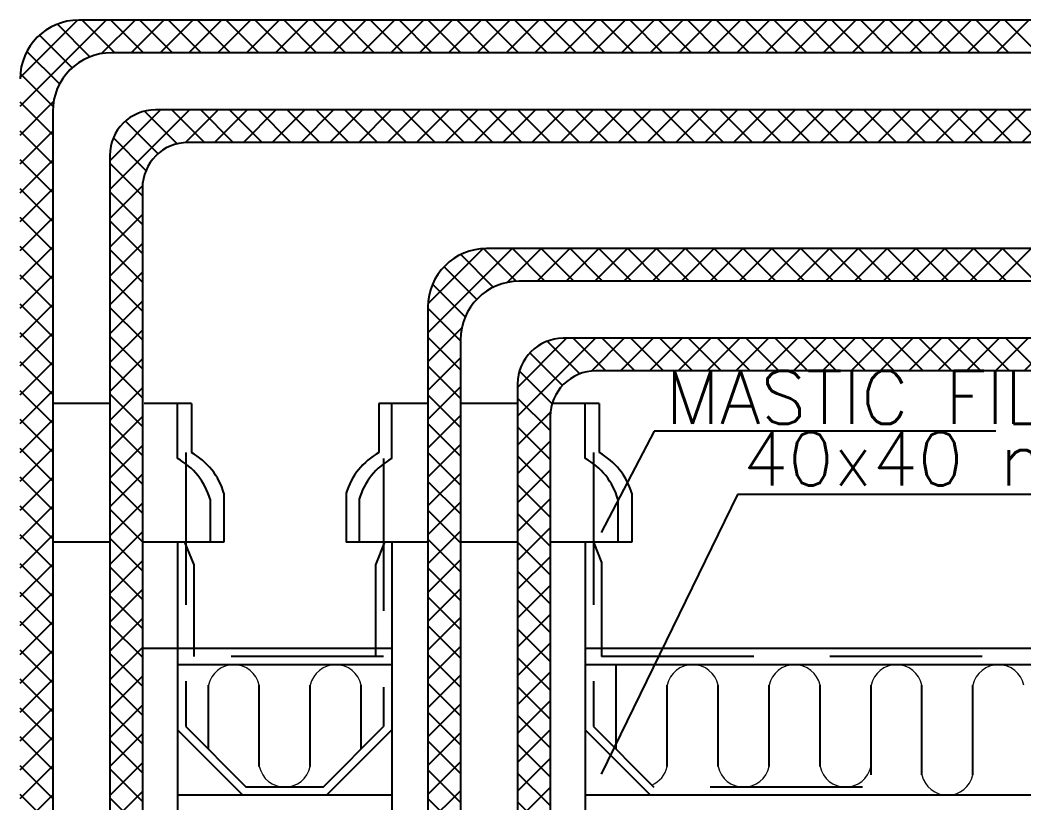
# Model space of a CAD drawing. Extents: x -730 to 2784, y 160 to 852.
# Drawn here: x -691.376 to -689.663, y 222.113 to 223.449 of the extents above; entities that cross this region are included whole.
import ezdxf

# ---------------------------------------------------------------- set-up
doc = ezdxf.new("R2010")
doc.units = 0
doc.header["$MEASUREMENT"] = 0
doc.linetypes.add('DSH2', pattern=[0.26, 0.13, -0.13])
doc.linetypes.add('DSH3', pattern=[0.39, 0.26, -0.13])
doc.layers.add('hatch', color=8, linetype='Continuous', lineweight=0)
for name, color, linetype in [('LIN-2', 7, 'Continuous'), ('LIN-4', 11, 'DSH3'), ('T-TEXT', 3, 'Continuous')]:
    doc.layers.add(name, color=color, linetype=linetype)
doc.styles.add('AC', font='romans.shx', dxfattribs={"height": 0.2})

# ---------------------------------------------------------------- blocks, each defined once
blk = doc.blocks.new('*X257')
at = {"color": 0}
for p, q in [((15720.82502768796, 17665.36867595097), (16248.7338881305, 18193.27753639351)), ((15720.93704190539, 17842.25738546503), (16071.84517861643, 18193.16552217608)), ((16149.45155163965, 17968.45064061127), (15949.45155163965, 18168.45064061126)), ((16301.40135115404, 17993.27753639351), (16101.40135115404, 18193.27753639351)), ((16220.40393596403, 17988.1708889304), (16425.51058342714, 18193.27753639351)), ((16478.17804645067, 17993.27753639351), (16278.17804645068, 18193.27753639351)), ((16402.28727872378, 17993.27753639351), (16602.28727872377, 18193.27753639351)), ((16654.95474174731, 17993.27753639351), (16454.95474174731, 18193.27753639351)), ((16579.06397402042, 17993.27753639351), (16779.06397402041, 18193.27753639351)), ((16831.73143704395, 17993.27753639351), (16631.73143704395, 18193.27753639351)), ((16755.84066931705, 17993.27753639351), (16955.84066931705, 18193.27753639351)), ((17008.50813234058, 17993.27753639351), (16808.50813234059, 18193.27753639351)), ((16932.61736461369, 17993.27753639351), (17132.61736461368, 18193.27753639351)), ((17185.28482763722, 17993.27753639351), (16985.28482763722, 18193.27753639351)), ((17109.39405991033, 17993.27753639351), (17309.39405991032, 18193.27753639351)), ((17362.06152293386, 17993.27753639351), (17162.06152293386, 18193.27753639351)), ((17286.17075520696, 17993.27753639351), (17486.17075520696, 18193.27753639351)), ((17538.8382182305, 17993.27753639351), (17338.8382182305, 18193.27753639351)), ((17462.9474505036, 17993.27753639351), (17662.9474505036, 18193.27753639351)), ((17715.61491352714, 17993.27753639351), (17515.61491352713, 18193.27753639351)), ((17639.72414580024, 17993.27753639351), (17839.72414580023, 18193.27753639351)), ((17892.39160882377, 17993.27753639351), (17692.39160882377, 18193.27753639351)), ((17816.50084109687, 17993.27753639351), (18016.50084109687, 18193.27753639351)), ((18069.16830412041, 17993.27753639351), (17869.16830412041, 18193.27753639351)), ((17993.27753639351, 17993.27753639351), (18193.27753639351, 18193.27753639351)), ((18245.94499941705, 17993.27753639351), (18045.94499941705, 18193.27753639351)), ((18170.05423169015, 17993.27753639351), (18370.05423169014, 18193.27753639351)), ((18422.72169471367, 17993.27753639351), (18222.72169471368, 18193.27753639351)), ((18346.83092698678, 17993.27753639351), (18546.83092698678, 18193.27753639351)), ((18599.49839001031, 17993.27753639351), (18399.49839001032, 18193.27753639351)), ((18523.60762228341, 17993.27753639351), (18723.60762228342, 18193.27753639351)), ((18776.27508530695, 17993.27753639351), (18576.27508530695, 18193.27753639351)), ((18700.38431758006, 17993.27753639351), (18900.38431758005, 18193.27753639351)), ((18953.05178060359, 17993.27753639351), (18753.05178060359, 18193.27753639351)), ((18877.16101287669, 17993.27753639351), (19077.16101287669, 18193.27753639351)), ((19129.82847590022, 17993.27753639351), (18929.82847590022, 18193.27753639351)), ((19053.93770817333, 17993.27753639351), (19253.93770817333, 18193.27753639351)), ((19306.60517119686, 17993.27753639351), (19106.60517119686, 18193.27753639351)), ((19230.71440346997, 17993.27753639351), (19430.71440346997, 18193.27753639351)), ((19483.3818664935, 17993.27753639351), (19283.3818664935, 18193.27753639351)), ((19407.4910987666, 17993.27753639351), (19607.4910987666, 18193.27753639351)), ((19660.15856179014, 17993.27753639351), (19460.15856179014, 18193.27753639351)), ((19584.26779406324, 17993.27753639351), (19784.26779406324, 18193.27753639351)), ((19836.93525708677, 17993.27753639351), (19636.93525708676, 18193.27753639351)), ((19761.04448935988, 17993.27753639351), (19961.04448935987, 18193.27753639351)), ((20013.71195238341, 17993.27753639351), (19813.71195238341, 18193.27753639351)), ((19937.82118465652, 17993.27753639351), (20137.82118465651, 18193.27753639351)), ((20190.48864768004, 17993.27753639351), (19990.48864768005, 18193.27753639351)), ((20114.59787995315, 17993.27753639351), (20314.59787995315, 18193.27753639351)), ((20367.26534297669, 17993.27753639351), (20167.26534297669, 18193.27753639351)), ((20291.37457524979, 17993.27753639351), (20491.37457524979, 18193.27753639351)), ((20544.04203827332, 17993.27753639351), (20344.04203827333, 18193.27753639351)), ((20468.15127054643, 17993.27753639351), (20668.15127054642, 18193.27753639351)), ((20720.81873356996, 17993.27753639351), (20520.81873356996, 18193.27753639351)), ((20644.92796584306, 17993.27753639351), (20844.92796584306, 18193.27753639351)), ((20897.59542886659, 17993.27753639351), (20697.59542886659, 18193.27753639351)), ((20821.7046611397, 17993.27753639351), (21021.7046611397, 18193.27753639351)), ((21074.37212416324, 17993.27753639351), (20874.37212416324, 18193.27753639351)), ((20998.48135643634, 17993.27753639351), (21198.48135643634, 18193.27753639351)), ((21251.14881945987, 17993.27753639351), (21051.14881945987, 18193.27753639351)), ((21175.25805173297, 17993.27753639351), (21375.25805173297, 18193.27753639351)), ((21427.9255147565, 17993.27753639351), (21227.9255147565, 18193.27753639351)), ((21352.03474702961, 17993.27753639351), (21552.03474702961, 18193.27753639351)), ((21604.70221005315, 17993.27753639351), (21404.70221005315, 18193.27753639351)), ((21528.81144232625, 17993.27753639351), (21728.81144232625, 18193.27753639351)), ((21781.47890534978, 17993.27753639351), (21581.47890534978, 18193.27753639351)), ((21705.58813762289, 17993.27753639351), (21905.58813762288, 18193.27753639351)), ((21958.25560064641, 17993.27753639351), (21758.25560064642, 18193.27753639351)), ((16040.13688697532, 17900.98860997896), (15840.13688697532, 18100.98860997896)), ((15962.65110033703, 17801.69770132061), (15762.65110033704, 18001.6977013206)), ((15922.2537184175, 17665.31838794351), (15722.2537184175, 17865.3183879435)), ((15720.82502768796, 17488.59198065433), (15925.93167515107, 17693.69862811744)), ((15920.82502768796, 17489.9703833764), (15720.82502768796, 17689.97038337641)), ((15920.82502768796, 17313.19368807977), (15720.82502768796, 17513.19368807977)), ((15720.82502768796, 17311.81528535769), (15920.82502768796, 17511.81528535769)), ((15920.82502768796, 17136.41699278313), (15720.82502768796, 17336.41699278313)), ((15720.82502768796, 17135.03859006106), (15920.82502768796, 17335.03859006106)), ((15920.82502768796, 16959.64029748649), (15720.82502768796, 17159.6402974865)), ((15720.82502768796, 16958.26189476442), (15920.82502768796, 17158.26189476442)), ((15920.82502768796, 16782.86360218986), (15720.82502768796, 16982.86360218986)), ((15720.82502768796, 16781.48519946778), (15920.82502768796, 16981.48519946778)), ((15920.82502768796, 16606.08690689322), (15720.82502768796, 16806.08690689322)), ((15720.82502768796, 16604.70850417115), (15920.82502768796, 16804.70850417115)), ((15920.82502768796, 16429.31021159658), (15720.82502768796, 16629.31021159658)), ((15720.82502768796, 16427.93180887451), (15920.82502768796, 16627.93180887451)), ((15920.82502768796, 16252.53351629995), (15720.82502768796, 16452.53351629995)), ((15720.82502768796, 16251.15511357787), (15920.82502768796, 16451.15511357787)), ((15920.82502768796, 16075.75682100331), (15720.82502768796, 16275.75682100331)), ((15720.82502768796, 16074.37841828123), (15920.82502768796, 16274.37841828123)), ((15920.82502768796, 15898.98012570667), (15720.82502768796, 16098.98012570667)), ((15720.82502768796, 15897.6017229846), (15920.82502768796, 16097.6017229846)), ((15920.82502768796, 15722.20343041004), (15720.82502768796, 15922.20343041003)), ((15720.82502768796, 15720.82502768796), (15920.82502768796, 15920.82502768796)), ((15920.82502768796, 15545.4267351134), (15720.82502768796, 15745.4267351134)), ((15720.82502768796, 15544.04833239131), (15920.82502768796, 15744.04833239132)), ((15920.82502768796, 15368.65003981676), (15720.82502768796, 15568.65003981676)), ((15720.82502768796, 15367.27163709469), (15920.82502768796, 15567.27163709469)), ((15920.82502768796, 15191.87334452013), (15720.82502768796, 15391.87334452013)), ((15720.82502768796, 15190.49494179805), (15920.82502768796, 15390.49494179805)), ((15920.82502768796, 15015.09664922349), (15720.82502768796, 15215.09664922349)), ((15720.82502768796, 15013.71824650141), (15920.82502768796, 15213.71824650141)), ((15920.82502768796, 14838.31995392685), (15720.82502768796, 15038.31995392685)), ((15720.82502768796, 14836.94155120478), (15920.82502768796, 15036.94155120478)), ((15920.82502768796, 14661.54325863021), (15720.82502768796, 14861.54325863022)), ((15720.82502768796, 14660.16485590814), (15920.82502768796, 14860.16485590814)), ((15920.82502768796, 14484.76656333358), (15720.82502768796, 14684.76656333358)), ((15720.82502768796, 14483.3881606115), (15920.82502768796, 14683.3881606115)), ((15920.82502768796, 14307.98986803694), (15720.82502768796, 14507.98986803694)), ((15720.82502768796, 14306.61146531486), (15920.82502768796, 14506.61146531487)), ((15920.82502768796, 14131.2131727403), (15720.82502768796, 14331.2131727403)), ((15720.82502768796, 14129.83477001823), (15920.82502768796, 14329.83477001823)), ((15920.82502768796, 13954.43647744367), (15720.82502768796, 14154.43647744367)), ((15720.82502768796, 13953.05807472159), (15920.82502768796, 14153.05807472159)), ((15920.82502768796, 13777.65978214703), (15720.82502768796, 13977.65978214703)), ((15720.82502768796, 13776.28137942496), (15920.82502768796, 13976.28137942495)), ((15920.82502768796, 13600.88308685039), (15720.82502768796, 13800.88308685039)), ((15720.82502768796, 13599.50468412832), (15920.82502768796, 13799.50468412832)), ((15920.82502768796, 13424.10639155375), (15720.82502768796, 13624.10639155376)), ((15720.82502768796, 13422.72798883168), (15920.82502768796, 13622.72798883168)), ((15920.82502768796, 13247.32969625712), (15720.82502768796, 13447.32969625712)), ((15720.82502768796, 13245.95129353504), (15920.82502768796, 13445.95129353505))]:
    blk.add_line(p, q, dxfattribs=at)
blk = doc.blocks.new('*X256')
at = {"color": 0}
for p, q in [((16270.82502768796, 17154.70850417115), (16759.39405991032, 17643.2775363935)), ((16270.82502768796, 17331.48519946778), (16582.61736461369, 17643.2775363935)), ((16682.97082005444, 17434.93137219647), (16482.97082005445, 17634.93137219646)), ((16851.40135115404, 17443.27753639351), (16651.40135115404, 17643.2775363935)), ((16735.76547979468, 17442.87226098123), (16936.17075520696, 17643.2775363935)), ((17028.17804645067, 17443.27753639351), (16828.17804645068, 17643.2775363935)), ((16912.9474505036, 17443.27753639351), (17112.9474505036, 17643.2775363935)), ((17204.95474174731, 17443.27753639351), (17004.95474174731, 17643.2775363935)), ((17089.72414580023, 17443.27753639351), (17289.72414580024, 17643.2775363935)), ((17381.73143704395, 17443.27753639351), (17181.73143704395, 17643.2775363935)), ((17266.50084109687, 17443.27753639351), (17466.50084109687, 17643.2775363935)), ((17558.50813234058, 17443.27753639351), (17358.50813234059, 17643.2775363935)), ((17443.27753639351, 17443.27753639351), (17643.2775363935, 17643.2775363935)), ((17735.28482763722, 17443.27753639351), (17535.28482763723, 17643.2775363935)), ((17620.05423169015, 17443.27753639351), (17820.05423169015, 17643.2775363935)), ((17912.06152293386, 17443.27753639351), (17712.06152293386, 17643.2775363935)), ((17796.83092698678, 17443.27753639351), (17996.83092698678, 17643.2775363935)), ((18088.8382182305, 17443.27753639351), (17888.8382182305, 17643.2775363935)), ((17973.60762228341, 17443.27753639351), (18173.60762228341, 17643.2775363935)), ((18265.61491352713, 17443.27753639351), (18065.61491352713, 17643.2775363935)), ((18150.38431758006, 17443.27753639351), (18350.38431758006, 17643.2775363935)), ((18442.39160882377, 17443.27753639351), (18242.39160882377, 17643.2775363935)), ((18327.16101287669, 17443.27753639351), (18527.16101287669, 17643.2775363935)), ((18619.16830412041, 17443.27753639351), (18419.16830412041, 17643.2775363935)), ((18503.93770817333, 17443.27753639351), (18703.93770817333, 17643.2775363935)), ((18795.94499941704, 17443.27753639351), (18595.94499941705, 17643.2775363935)), ((18680.71440346996, 17443.27753639351), (18880.71440346996, 17643.2775363935)), ((18972.72169471367, 17443.27753639351), (18772.72169471368, 17643.2775363935)), ((18857.4910987666, 17443.27753639351), (19057.4910987666, 17643.2775363935)), ((19149.49839001031, 17443.27753639351), (18949.49839001032, 17643.2775363935)), ((19034.26779406324, 17443.27753639351), (19234.26779406324, 17643.2775363935)), ((19326.27508530695, 17443.27753639351), (19126.27508530695, 17643.2775363935)), ((19211.04448935988, 17443.27753639351), (19411.04448935988, 17643.2775363935)), ((19503.05178060359, 17443.27753639351), (19303.05178060359, 17643.2775363935)), ((19387.82118465652, 17443.27753639351), (19587.82118465651, 17643.2775363935)), ((19679.82847590022, 17443.27753639351), (19479.82847590022, 17643.2775363935)), ((19564.59787995315, 17443.27753639351), (19764.59787995315, 17643.2775363935)), ((19856.60517119686, 17443.27753639351), (19656.60517119686, 17643.2775363935)), ((19741.37457524979, 17443.27753639351), (19941.37457524979, 17643.2775363935)), ((20033.3818664935, 17443.27753639351), (19833.3818664935, 17643.2775363935)), ((19918.15127054642, 17443.27753639351), (20118.15127054643, 17643.2775363935)), ((20210.15856179014, 17443.27753639351), (20010.15856179014, 17643.2775363935)), ((20094.92796584306, 17443.27753639351), (20294.92796584306, 17643.2775363935)), ((20386.93525708677, 17443.27753639351), (20186.93525708677, 17643.2775363935)), ((20271.7046611397, 17443.27753639351), (20471.7046611397, 17643.2775363935)), ((20563.71195238341, 17443.27753639351), (20363.71195238341, 17643.2775363935)), ((20448.48135643634, 17443.27753639351), (20648.48135643634, 17643.2775363935)), ((20740.48864768005, 17443.27753639351), (20540.48864768005, 17643.2775363935)), ((20625.25805173297, 17443.27753639351), (20825.25805173298, 17643.2775363935)), ((20917.26534297668, 17443.27753639351), (20717.26534297669, 17643.2775363935)), ((20802.03474702961, 17443.27753639351), (21002.03474702961, 17643.2775363935)), ((21094.04203827332, 17443.27753639351), (20894.04203827332, 17643.2775363935)), ((20978.81144232625, 17443.27753639351), (21178.81144232625, 17643.2775363935)), ((21270.81873356996, 17443.27753639351), (21070.81873356996, 17643.2775363935)), ((21155.58813762288, 17443.27753639351), (21355.58813762289, 17643.2775363935)), ((21447.59542886659, 17443.27753639351), (21247.5954288666, 17643.2775363935)), ((21332.36483291952, 17443.27753639351), (21532.36483291952, 17643.2775363935)), ((21624.37212416323, 17443.27753639351), (21424.37212416323, 17643.2775363935)), ((21509.14152821616, 17443.27753639351), (21709.14152821616, 17643.2775363935)), ((21801.14881945987, 17443.27753639351), (21601.14881945987, 17643.2775363935)), ((21685.9182235128, 17443.27753639351), (21885.9182235128, 17643.2775363935)), ((21977.92551475651, 17443.27753639351), (21777.92551475651, 17643.2775363935)), ((21862.69491880943, 17443.27753639351), (22062.69491880943, 17643.2775363935)), ((16566.8081663464, 17374.31733060787), (16366.80816634641, 17574.31733060786)), ((16492.66297888195, 17271.68582277568), (16292.66297888196, 17471.68582277568)), ((16470.82502768796, 17116.74707867304), (16270.82502768796, 17316.74707867304)), ((16270.82502768796, 16977.93180887451), (16471.23030310024, 17178.33708428678)), ((16470.82502768796, 16939.97038337641), (16270.82502768796, 17139.97038337641)), ((16270.82502768796, 16801.15511357787), (16470.82502768796, 17001.15511357787)), ((16470.82502768796, 16763.19368807977), (16270.82502768796, 16963.19368807977)), ((16270.82502768796, 16624.37841828124), (16470.82502768796, 16824.37841828123)), ((16470.82502768796, 16586.41699278313), (16270.82502768796, 16786.41699278313)), ((16270.82502768796, 16447.6017229846), (16470.82502768796, 16647.6017229846)), ((16470.82502768796, 16409.64029748649), (16270.82502768796, 16609.64029748649)), ((16270.82502768796, 16270.82502768796), (16470.82502768796, 16470.82502768796)), ((16470.82502768796, 16232.86360218986), (16270.82502768796, 16432.86360218985)), ((16270.82502768796, 16094.04833239133), (16470.82502768796, 16294.04833239131)), ((16470.82502768796, 16056.08690689322), (16270.82502768796, 16256.08690689321)), ((16270.82502768796, 15917.27163709469), (16470.82502768796, 16117.27163709469)), ((16470.82502768796, 15879.31021159658), (16270.82502768796, 16079.31021159658)), ((16270.82502768796, 15740.49494179805), (16470.82502768796, 15940.49494179805)), ((16470.82502768796, 15702.53351629995), (16270.82502768796, 15902.53351629995)), ((16270.82502768796, 15563.71824650141), (16470.82502768796, 15763.71824650141)), ((16470.82502768796, 15525.75682100331), (16270.82502768796, 15725.75682100331)), ((16270.82502768796, 15386.94155120476), (16470.82502768796, 15586.94155120476)), ((16470.82502768796, 15348.98012570667), (16270.82502768796, 15548.98012570667)), ((16270.82502768796, 15210.16485590814), (16470.82502768796, 15410.16485590814)), ((16470.82502768796, 15172.20343041003), (16270.82502768796, 15372.20343041003)), ((16270.82502768796, 15033.3881606115), (16470.82502768796, 15233.3881606115)), ((16470.82502768796, 14995.4267351134), (16270.82502768796, 15195.4267351134)), ((16270.82502768796, 14856.61146531487), (16470.82502768796, 15056.61146531487)), ((16470.82502768796, 14818.65003981676), (16270.82502768796, 15018.65003981676)), ((16270.82502768796, 14679.83477001823), (16470.82502768796, 14879.83477001823)), ((16470.82502768796, 14641.87334452012), (16270.82502768796, 14841.87334452012)), ((16270.82502768796, 14503.05807472159), (16470.82502768796, 14703.05807472159)), ((16470.82502768796, 14465.09664922349), (16270.82502768796, 14665.09664922349)), ((16270.82502768796, 14326.28137942496), (16470.82502768796, 14526.28137942495)), ((16470.82502768796, 14288.31995392685), (16270.82502768796, 14488.31995392685)), ((16270.82502768796, 14149.50468412832), (16470.82502768796, 14349.50468412831)), ((16470.82502768796, 14111.54325863021), (16270.82502768796, 14311.54325863021)), ((16270.82502768796, 13972.72798883168), (16470.82502768796, 14172.72798883168)), ((16470.82502768796, 13934.76656333358), (16270.82502768796, 14134.76656333358)), ((16270.82502768796, 13795.95129353504), (16470.82502768796, 13995.95129353504)), ((16470.82502768796, 13757.98986803694), (16270.82502768796, 13957.98986803694)), ((16270.82502768796, 13619.17459823841), (16470.82502768796, 13819.17459823841)), ((16470.82502768796, 13581.2131727403), (16270.82502768796, 13781.2131727403)), ((16270.82502768796, 13442.39790294177), (16470.82502768796, 13642.39790294177)), ((16470.82502768796, 13404.43647744367), (16270.82502768796, 13604.43647744367)), ((16270.82502768796, 13265.62120764513), (16470.82502768796, 13465.62120764513)), ((16470.82502768796, 13227.65978214703), (16270.82502768796, 13427.65978214703))]:
    blk.add_line(p, q, dxfattribs=at)
blk = doc.blocks.new('*X255')
at = {"color": 0}
for p, q in [((18220.82502768796, 16276.28137942496), (18737.82118465651, 16793.2775363935)), ((18221.4010283202, 16453.63407535383), (18560.46848872764, 16792.70153576127)), ((18622.14365032144, 16556.41871370929), (18422.14365032145, 16756.41871370928)), ((18762.52685575439, 16592.81220357298), (18562.52685575439, 16792.81220357297)), ((18706.93287686113, 16585.61253330149), (18914.59787995314, 16793.2775363935)), ((18938.8382182305, 16593.2775363935), (18738.8382182305, 16793.2775363935)), ((18891.37457524979, 16593.2775363935), (19091.37457524979, 16793.2775363935)), ((19115.61491352713, 16593.2775363935), (18915.61491352714, 16793.2775363935)), ((19068.15127054643, 16593.2775363935), (19268.15127054642, 16793.2775363935)), ((19292.39160882377, 16593.2775363935), (19092.39160882377, 16793.2775363935)), ((19244.92796584306, 16593.2775363935), (19444.92796584306, 16793.2775363935)), ((19469.16830412041, 16593.2775363935), (19269.16830412041, 16793.2775363935)), ((19421.70466113969, 16593.2775363935), (19621.7046611397, 16793.2775363935)), ((19645.94499941704, 16593.2775363935), (19445.94499941704, 16793.2775363935)), ((19598.48135643634, 16593.2775363935), (19798.48135643633, 16793.2775363935)), ((19822.72169471368, 16593.2775363935), (19622.72169471368, 16793.2775363935)), ((19775.25805173297, 16593.2775363935), (19975.25805173297, 16793.2775363935)), ((19999.49839001032, 16593.2775363935), (19799.49839001032, 16793.2775363935)), ((19952.03474702961, 16593.2775363935), (20152.03474702961, 16793.2775363935)), ((20176.27508530695, 16593.2775363935), (19976.27508530695, 16793.2775363935)), ((20128.81144232625, 16593.2775363935), (20328.81144232625, 16793.2775363935)), ((20353.05178060359, 16593.2775363935), (20153.05178060359, 16793.2775363935)), ((20305.58813762289, 16593.2775363935), (20505.58813762289, 16793.2775363935)), ((20529.82847590023, 16593.2775363935), (20329.82847590023, 16793.2775363935)), ((20482.36483291952, 16593.2775363935), (20682.36483291952, 16793.2775363935)), ((20706.60517119687, 16593.2775363935), (20506.60517119687, 16793.2775363935)), ((20659.14152821616, 16593.2775363935), (20859.14152821616, 16793.2775363935)), ((20883.3818664935, 16593.2775363935), (20683.3818664935, 16793.2775363935)), ((20835.9182235128, 16593.2775363935), (21035.9182235128, 16793.2775363935)), ((21060.15856179014, 16593.2775363935), (20860.15856179014, 16793.2775363935)), ((21012.69491880943, 16593.2775363935), (21212.69491880943, 16793.2775363935)), ((21236.93525708677, 16593.2775363935), (21036.93525708677, 16793.2775363935)), ((21189.47161410607, 16593.2775363935), (21389.47161410607, 16793.2775363935)), ((21413.71195238341, 16593.2775363935), (21213.71195238341, 16793.2775363935)), ((21366.24830940271, 16593.2775363935), (21566.24830940271, 16793.2775363935)), ((21590.48864768005, 16593.2775363935), (21390.48864768005, 16793.2775363935)), ((21543.02500469935, 16593.2775363935), (21743.02500469934, 16793.2775363935)), ((21767.26534297669, 16593.2775363935), (21567.26534297669, 16793.2775363935)), ((21719.80169999598, 16593.2775363935), (21919.80169999598, 16793.2775363935)), ((21944.04203827332, 16593.2775363935), (21744.04203827332, 16793.2775363935)), ((18520.18264432828, 16481.60302440581), (18320.18264432829, 16681.60302440581)), ((18449.92911877693, 16375.07985466053), (18249.92911877693, 16575.07985466053)), ((18420.82502768796, 16227.40725045286), (18220.82502768796, 16427.40725045286)), ((18220.82502768796, 16099.50468412832), (18428.49003077998, 16307.16968722033)), ((18420.82502768796, 16050.63055515622), (18220.82502768796, 16250.63055515623)), ((18220.82502768796, 15922.72798883168), (18420.82502768796, 16122.72798883168)), ((18420.82502768796, 15873.85385985959), (18220.82502768796, 16073.85385985959)), ((18220.82502768796, 15745.95129353505), (18420.82502768796, 15945.95129353505)), ((18420.82502768796, 15697.07716456295), (18220.82502768796, 15897.07716456295)), ((18220.82502768796, 15569.17459823841), (18420.82502768796, 15769.17459823841)), ((18420.82502768796, 15520.30046926631), (18220.82502768796, 15720.30046926632)), ((18220.82502768796, 15392.39790294177), (18420.82502768796, 15592.39790294177)), ((18420.82502768796, 15343.52377396968), (18220.82502768796, 15543.52377396968)), ((18220.82502768796, 15215.62120764513), (18420.82502768796, 15415.62120764513)), ((18420.82502768796, 15166.74707867304), (18220.82502768796, 15366.74707867304)), ((18220.82502768796, 15038.8445123485), (18420.82502768796, 15238.8445123485)), ((18420.82502768796, 14989.9703833764), (18220.82502768796, 15189.97038337641)), ((18220.82502768796, 14862.06781705186), (18420.82502768796, 15062.06781705186)), ((18420.82502768796, 14813.19368807976), (18220.82502768796, 15013.19368807977)), ((18220.82502768796, 14685.29112175522), (18420.82502768796, 14885.29112175523)), ((18420.82502768796, 14636.41699278313), (18220.82502768796, 14836.41699278313)), ((18220.82502768796, 14508.51442645859), (18420.82502768796, 14708.51442645859)), ((18420.82502768796, 14459.64029748649), (18220.82502768796, 14659.64029748649)), ((18220.82502768796, 14331.73773116195), (18420.82502768796, 14531.73773116195)), ((18420.82502768796, 14282.86360218985), (18220.82502768796, 14482.86360218986)), ((18220.82502768796, 14154.96103586531), (18420.82502768796, 14354.96103586531)), ((18420.82502768796, 14106.08690689322), (18220.82502768796, 14306.08690689322)), ((18220.82502768796, 13978.18434056867), (18420.82502768796, 14178.18434056868)), ((18420.82502768796, 13929.31021159658), (18220.82502768796, 14129.31021159658)), ((18220.82502768796, 13801.40764527204), (18420.82502768796, 14001.40764527204)), ((18420.82502768796, 13752.53351629994), (18220.82502768796, 13952.53351629995)), ((18220.82502768796, 13624.6309499754), (18420.82502768796, 13824.63094997541)), ((18420.82502768796, 13575.75682100331), (18220.82502768796, 13775.75682100331)), ((18220.82502768796, 13447.85425467877), (18420.82502768796, 13647.85425467877)), ((18420.82502768796, 13398.98012570667), (18220.82502768796, 13598.98012570667)), ((18220.82502768796, 13271.07755938213), (18420.82502768796, 13471.07755938213)), ((18420.82502768796, 13222.20343041003), (18220.82502768796, 13422.20343041004))]:
    blk.add_line(p, q, dxfattribs=at)
blk = doc.blocks.new('*X254')
at = {"color": 0}
for p, q in [((18770.82502768796, 15765.62120764513), (19248.48135643634, 16243.27753639351)), ((18770.82502768796, 15942.39790294177), (19071.7046611397, 16243.27753639351)), ((19152.94872690824, 16025.6136371225), (18952.94872690825, 16225.61363712249)), ((19312.06152293386, 16043.27753639351), (19112.06152293386, 16243.27753639351)), ((19223.96693747214, 16041.98642213268), (19425.25805173297, 16243.27753639351)), ((19488.8382182305, 16043.27753639351), (19288.8382182305, 16243.27753639351)), ((19402.03474702961, 16043.27753639351), (19602.03474702961, 16243.27753639351)), ((19665.61491352713, 16043.27753639351), (19465.61491352714, 16243.27753639351)), ((19578.81144232625, 16043.27753639351), (19778.81144232625, 16243.27753639351)), ((19842.39160882377, 16043.27753639351), (19642.39160882377, 16243.27753639351)), ((19755.58813762289, 16043.27753639351), (19955.58813762288, 16243.27753639351)), ((20019.16830412041, 16043.27753639351), (19819.16830412041, 16243.27753639351)), ((19932.36483291952, 16043.27753639351), (20132.36483291953, 16243.27753639351)), ((20195.94499941705, 16043.27753639351), (19995.94499941705, 16243.27753639351)), ((20109.14152821616, 16043.27753639351), (20309.14152821616, 16243.27753639351)), ((20372.72169471368, 16043.27753639351), (20172.72169471368, 16243.27753639351)), ((20285.91822351279, 16043.27753639351), (20485.9182235128, 16243.27753639351)), ((20549.49839001031, 16043.27753639351), (20349.49839001032, 16243.27753639351)), ((20462.69491880943, 16043.27753639351), (20662.69491880943, 16243.27753639351)), ((20726.27508530695, 16043.27753639351), (20526.27508530695, 16243.27753639351)), ((20639.47161410607, 16043.27753639351), (20839.47161410607, 16243.27753639351)), ((20903.05178060359, 16043.27753639351), (20703.05178060359, 16243.27753639351)), ((20816.2483094027, 16043.27753639351), (21016.2483094027, 16243.27753639351)), ((21079.82847590023, 16043.27753639351), (20879.82847590023, 16243.27753639351)), ((20993.02500469934, 16043.27753639351), (21193.02500469934, 16243.27753639351)), ((21256.60517119686, 16043.27753639351), (21056.60517119686, 16243.27753639351)), ((21169.80169999598, 16043.27753639351), (21369.80169999598, 16243.27753639351)), ((21433.3818664935, 16043.27753639351), (21233.3818664935, 16243.27753639351)), ((21346.57839529262, 16043.27753639351), (21546.57839529262, 16243.27753639351)), ((21610.15856179014, 16043.27753639351), (21410.15856179014, 16243.27753639351)), ((21523.35509058926, 16043.27753639351), (21723.35509058926, 16243.27753639351)), ((21786.93525708677, 16043.27753639351), (21586.93525708678, 16243.27753639351)), ((21700.13178588589, 16043.27753639351), (21900.13178588589, 16243.27753639351)), ((21963.71195238341, 16043.27753639351), (21763.71195238341, 16243.27753639351)), ((21876.90848118253, 16043.27753639351), (22076.90848118253, 16243.27753639351)), ((22140.48864768005, 16043.27753639351), (21940.48864768005, 16243.27753639351)), ((22053.68517647916, 16043.27753639351), (22253.68517647916, 16243.27753639351)), ((22317.26534297668, 16043.27753639351), (22117.26534297669, 16243.27753639351)), ((22230.4618717758, 16043.27753639351), (22430.4618717758, 16243.27753639351)), ((22494.04203827332, 16043.27753639351), (22294.04203827332, 16243.27753639351)), ((22407.23856707244, 16043.27753639351), (22607.23856707244, 16243.27753639351)), ((22670.81873356996, 16043.27753639351), (22470.81873356996, 16243.27753639351)), ((22584.01526236907, 16043.27753639351), (22784.01526236907, 16243.27753639351)), ((22847.5954288666, 16043.27753639351), (22647.5954288666, 16243.27753639351)), ((22760.79195766571, 16043.27753639351), (22960.79195766571, 16243.27753639351)), ((23024.37212416323, 16043.27753639351), (22824.37212416323, 16243.27753639351)), ((22937.56865296235, 16043.27753639351), (23137.56865296235, 16243.27753639351)), ((23201.14881945987, 16043.27753639351), (23001.14881945987, 16243.27753639351)), ((23114.34534825899, 16043.27753639351), (23314.34534825899, 16243.27753639351)), ((23377.92551475651, 16043.27753639351), (23177.92551475651, 16243.27753639351)), ((23291.12204355562, 16043.27753639351), (23491.12204355563, 16243.27753639351)), ((23554.70221005314, 16043.27753639351), (23354.70221005315, 16243.27753639351)), ((23467.89873885226, 16043.27753639351), (23667.89873885226, 16243.27753639351)), ((23731.47890534978, 16043.27753639351), (23531.47890534978, 16243.27753639351)), ((23644.6754341489, 16043.27753639351), (23844.6754341489, 16243.27753639351)), ((23908.25560064642, 16043.27753639351), (23708.25560064642, 16243.27753639351)), ((23821.45212944553, 16043.27753639351), (24021.45212944553, 16243.27753639351)), ((24085.03229594305, 16043.27753639351), (23885.03229594306, 16243.27753639351)), ((23998.22882474217, 16043.27753639351), (24198.22882474217, 16243.27753639351)), ((24261.80899123969, 16043.27753639351), (24061.80899123969, 16243.27753639351)), ((24175.00552003881, 16043.27753639351), (24375.00552003881, 16243.27753639351)), ((24420.82502768797, 16061.03819524187), (24238.58568653633, 16243.27753639351)), ((24420.82502768797, 16237.81489053851), (24415.36238183297, 16243.27753639351)), ((19046.77248328005, 15955.01318545405), (18846.77248328005, 16155.01318545405)), ((24351.78221533544, 16043.27753639351), (24420.82502768797, 16112.32034874603)), ((18982.32161853841, 15842.68735489905), (18782.32161853842, 16042.68735489904)), ((18970.82502768796, 15677.40725045286), (18770.82502768796, 15877.40725045286)), ((18770.82502768796, 15588.8445123485), (18972.11614194879, 15790.13562660932)), ((18970.82502768796, 15500.63055515623), (18770.82502768796, 15700.63055515622)), ((18770.82502768796, 15412.06781705186), (18970.82502768796, 15612.06781705186)), ((18970.82502768796, 15323.85385985959), (18770.82502768796, 15523.85385985959)), ((18770.82502768796, 15235.29112175523), (18970.82502768796, 15435.29112175523)), ((18970.82502768796, 15147.07716456295), (18770.82502768796, 15347.07716456295)), ((18770.82502768796, 15058.51442645859), (18970.82502768796, 15258.51442645859)), ((18970.82502768796, 14970.30046926631), (18770.82502768796, 15170.30046926632)), ((18770.82502768796, 14881.73773116195), (18970.82502768796, 15081.73773116195)), ((18970.82502768796, 14793.52377396968), (18770.82502768796, 14993.52377396968)), ((18770.82502768796, 14704.96103586531), (18970.82502768796, 14904.96103586531)), ((18970.82502768796, 14616.74707867304), (18770.82502768796, 14816.74707867304)), ((18770.82502768796, 14528.18434056868), (18970.82502768796, 14728.18434056867)), ((18970.82502768796, 14439.97038337641), (18770.82502768796, 14639.9703833764)), ((18770.82502768796, 14351.40764527204), (18970.82502768796, 14551.40764527204)), ((18970.82502768796, 14263.19368807976), (18770.82502768796, 14463.19368807976)), ((18770.82502768796, 14174.6309499754), (18970.82502768796, 14374.6309499754)), ((18970.82502768796, 14086.41699278313), (18770.82502768796, 14286.41699278313)), ((18770.82502768796, 13997.85425467877), (18970.82502768796, 14197.85425467877)), ((18970.82502768796, 13909.64029748649), (18770.82502768796, 14109.64029748649)), ((18770.82502768796, 13821.07755938213), (18970.82502768796, 14021.07755938213)), ((18970.82502768796, 13732.86360218986), (18770.82502768796, 13932.86360218985)), ((18770.82502768796, 13644.30086408549), (18970.82502768796, 13844.30086408549)), ((18970.82502768796, 13556.08690689322), (18770.82502768796, 13756.08690689322)), ((18770.82502768796, 13467.52416878886), (18970.82502768796, 13667.52416878886)), ((18970.82502768796, 13379.31021159658), (18770.82502768796, 13579.31021159658)), ((18770.82502768796, 13290.74747349222), (18970.82502768796, 13490.74747349222)), ((18970.82502768796, 13202.53351629995), (18770.82502768796, 13402.53351629995)), ((18770.82502768796, 13113.97077819558), (18970.82502768796, 13313.97077819558)), ((18970.82502768796, 13025.75682100331), (18770.82502768796, 13225.75682100331)), ((18770.82502768796, 12937.19408289894), (18970.82502768796, 13137.19408289894)), ((18970.82502768796, 12848.98012570667), (18770.82502768796, 13048.98012570667)), ((18770.82502768796, 12760.41738760231), (18970.82502768796, 12960.41738760231)), ((18970.82502768796, 12672.20343041004), (18770.82502768796, 12872.20343041003)), ((18770.82502768796, 12583.64069230567), (18970.82502768796, 12783.64069230567)), ((18970.82502768796, 12495.4267351134), (18770.82502768796, 12695.4267351134)), ((18770.82502768796, 12406.86399700903), (18970.82502768796, 12606.86399700903)), ((18970.82502768796, 12318.65003981676), (18770.82502768796, 12518.65003981676)), ((18770.82502768796, 12230.0873017124), (18970.82502768796, 12430.0873017124)), ((18970.82502768796, 12141.87334452012), (18770.82502768796, 12341.87334452012)), ((18770.82502768796, 12053.31060641576), (18970.82502768796, 12253.31060641576)), ((18970.82502768796, 11965.09664922349), (18770.82502768796, 12165.09664922349)), ((18770.82502768796, 11876.53391111912), (18970.82502768796, 12076.53391111912)), ((18970.82502768796, 11788.31995392685), (18770.82502768796, 11988.31995392685)), ((18770.82502768796, 11699.75721582249), (18970.82502768796, 11899.75721582249)), ((18970.82502768796, 11611.54325863021), (18770.82502768796, 11811.54325863021)), ((18770.82502768796, 11522.98052052585), (18970.82502768796, 11722.98052052585)), ((18970.82502768796, 11434.76656333358), (18770.82502768796, 11634.76656333358)), ((18770.82502768796, 11346.20382522921), (18970.82502768796, 11546.20382522921)), ((18970.82502768796, 11257.98986803694), (18770.82502768796, 11457.98986803694)), ((18770.82502768796, 11169.42712993258), (18970.82502768796, 11369.42712993258)), ((18970.82502768796, 11081.2131727403), (18770.82502768796, 11281.2131727403)), ((18770.82502768796, 10992.65043463594), (18970.82502768796, 11192.65043463594)), ((18970.82502768796, 10904.43647744367), (18770.82502768796, 11104.43647744367)), ((18770.82502768796, 10815.8737393393), (18970.82502768796, 11015.8737393393)), ((18970.82502768796, 10727.65978214703), (18770.82502768796, 10927.65978214703)), ((18770.82502768796, 10639.09704404267), (18970.82502768796, 10839.09704404266)), ((18970.82502768796, 10550.88308685039), (18770.82502768796, 10750.88308685039)), ((18770.82502768796, 10462.32034874603), (18970.82502768796, 10662.32034874603)), ((18951.65388284821, 10393.27753639351), (18770.82502768796, 10574.10639155375)), ((18878.55891063208, 10393.27753639351), (18970.82502768796, 10485.54365344939)), ((18774.87718755157, 10393.27753639351), (18770.82502768796, 10397.32969625712))]:
    blk.add_line(p, q, dxfattribs=at)

msp = doc.modelspace()

# ---------------------------------------------------------------- linework, layer by layer
for p, q in [((-690.3589515164882, 222.2050699161267), (-690.3589515164882, 222.3493365252631)), ((-691.0549502460292, 222.2050699161267), (-691.0549502460292, 222.3145365888373)), ((-690.9679504050478, 222.1753368429626), (-690.9679504050478, 222.3145365888373)), ((-690.8809505637284, 222.1753368429626), (-690.8809505637284, 222.3145365888373)), ((-690.793950722409, 222.205599570708), (-690.793950722409, 222.3145365888373)), ((-690.2719516748308, 222.1753368429626), (-690.2719516748308, 222.3145365888373)), ((-690.1849518338495, 222.1753368429626), (-690.1849518338495, 222.3145365888373)), ((-690.0979519925302, 222.1753368429626), (-690.0979519925302, 222.3145365888373)), ((-690.0109521515488, 222.1753368429626), (-690.0109521515488, 222.3145365888373)), ((-689.9239523098913, 222.1614168683585), (-689.9239523098913, 222.3145365888373)), ((-689.83695246891, 222.1614168683585), (-689.83695246891, 222.3145365888373)), ((-689.7499526275906, 222.1614168683585), (-689.7499526275906, 222.3145365888373))]:
    msp.add_line(p, q)
at = {"layer": 'hatch'}
for centre, start, end in [((-691.0114503255385, 222.3048576747917), 12.5442032438873, 167.4557967561127), ((-690.8374506428997, 222.3048576747917), 12.5442032438873, 167.4557967561127), ((-690.2284517543402, 222.3048576747917), 12.5442032438873, 167.4557967561127), ((-690.0544520720395, 222.3048576747917), 12.5442032438873, 167.4557967561127), ((-689.8804523894007, 222.3048576747917), 12.5442032438873, 167.4557967561127), ((-689.7064527071, 222.3048576747917), 12.5442032438873, 167.4557967561127), ((-690.9244504842192, 222.1850157570078), 192.5442032438873, 347.4557967561127), ((-690.3154515956596, 222.1850157570078), 293.159665201189, 347.4557967561127), ((-690.1414519130208, 222.1850157570078), 192.5442032438873, 347.4557967561127), ((-689.9674522307201, 222.1850157570078), 192.5442032438873, 347.4557967561127), ((-689.7934525484193, 222.1710957824038), 192.5442032438873, 347.4557967561127)]:
    msp.add_arc(centre, 0.04456371248633603, start, end, dxfattribs=at)
at = {"layer": 'LIN-2'}
for p, q in [((-688.9541963922534, 223.449014518499), (-691.2760481548377, 223.449014518499)), ((-688.9541963922534, 223.393334620082), (-691.2203682564203, 223.393334620082)), ((-691.3205920736391, 223.2931108028628), (-691.3205920736391, 221.2774984815742)), ((-688.9541963922534, 223.2958947980202), (-691.1452003935906, 223.2958947980202)), ((-688.9541963922534, 223.2402148996031), (-691.0895204951732, 223.2402148996031)), ((-691.2231522512398, 223.2179429402022), (-691.2231522512398, 221.2774984815742)), ((-691.1674723531604, 223.1622630417848), (-691.1674723531604, 221.2774984815742)), ((-688.9541963922534, 223.0592552297468), (-690.5800494249588, 223.0592552297468)), ((-688.9541963922534, 223.0035753313294), (-690.5243695268794, 223.0035753313294)), ((-690.6802732421776, 222.9590314126968), (-690.6802732421776, 221.2774984815742)), ((-690.6245933437601, 222.9033515142797), (-690.6245933437601, 221.2774984815742)), ((-688.9541963922534, 222.906135509268), (-690.4492016637117, 222.906135509268)), ((-688.9541963922534, 222.8504556108505), (-690.3935217656324, 222.8504556108505)), ((-690.5271535216987, 222.82818365145), (-690.5271535216987, 221.2774984815742)), ((-691.0839525055344, 222.7947757124334), (-691.1642229177867, 222.7947757124334)), ((-691.1075428754966, 222.7010495482337), (-691.1075428754966, 222.7947757124334)), ((-691.0839525055344, 222.7947757124334), (-691.0839525055344, 222.7112558648071)), ((-690.7637930898036, 222.7947757124334), (-690.7637930898036, 222.7112558648071)), ((-690.6802732421776, 222.7947757124334), (-690.7637930898036, 222.7947757124334)), ((-690.7418877475229, 222.7010495482337), (-690.7418877475229, 222.7947757124334)), ((-690.3879537756553, 222.7947757124334), (-690.4682241879077, 222.7947757124334)), ((-690.4115441456178, 222.7010495482337), (-690.4115441456178, 222.7947757124334)), ((-690.3879537756553, 222.7947757124334), (-690.3879537756553, 222.7112558648071)), ((-690.4714736232813, 222.7725037530325), (-690.4714736232813, 221.2774984815742)), ((-691.0518629770794, 222.6314496752123), (-691.0518629770794, 222.5581361443283)), ((-691.028272607117, 222.6416559917854), (-691.028272607117, 222.5581361443283)), ((-690.8194729882209, 222.6416559917854), (-690.8194729882209, 222.5581361443283)), ((-690.7975676462783, 222.6314496752123), (-690.7975676462783, 222.5581361443283)), ((-690.3558642472003, 222.6314496752123), (-690.3558642472003, 222.5581361443283)), ((-690.332273877238, 222.6416559917854), (-690.332273877238, 222.5581361443283)), ((-691.028272607117, 222.5581361443283), (-691.1674723531604, 222.5581361443283)), ((-691.1075428754966, 222.5581361443283), (-691.1075428754966, 221.6014927167445)), ((-690.6802732421776, 222.5581361443283), (-690.8194729882209, 222.5581361443283)), ((-690.7418877475229, 222.5581361443283), (-690.7418877475229, 221.6014927167445)), ((-690.332273877238, 222.5581361443283), (-690.4714736232813, 222.5581361443283)), ((-690.4115441456178, 222.5581361443283), (-690.4115441456178, 221.6014927167445)), ((-690.7418877475229, 222.3771764744721), (-691.1674723531604, 222.3771764744721)), ((-690.7418877475229, 222.3771764744721), (-691.1075428754966, 222.3771764744721)), ((-688.9541963922534, 222.3771764744721), (-690.4115441456178, 222.3771764744721)), ((-688.9541963922534, 222.3771764744721), (-690.4115441456178, 222.3771764744721)), ((-690.7418877475229, 222.3493365252631), (-691.1075428754966, 222.3493365252631)), ((-688.9541963922534, 222.3493365252631), (-690.4115441456178, 222.3493365252631)), ((-691.1075428754966, 222.2379767285974), (-690.9961830786619, 222.1266169317632)), ((-690.8532475443575, 222.1266169317632), (-690.7418877475229, 222.2379767285974)), ((-690.4115441456178, 222.2379767285974), (-690.300184348783, 222.1266169317632)), ((-690.7418877475229, 222.1266169317632), (-691.1075428754966, 222.1266169317632)), ((-688.9541963922534, 222.1266169317632), (-690.4115441456178, 222.1266169317632))]:
    msp.add_line(p, q, dxfattribs=at)
at = {"layer": 'LIN-2', "linetype": 'DSH2'}
for p, q in [((-691.2231522512398, 222.7947757124334), (-691.3205920736391, 222.7947757124334)), ((-690.5271535216987, 222.7947757124334), (-690.6245933437601, 222.7947757124334)), ((-691.2231522512398, 222.5581361443283), (-691.3205920736391, 222.5581361443283)), ((-690.5271535216987, 222.5581361443283), (-690.6245933437601, 222.5581361443283))]:
    msp.add_line(p, q, dxfattribs=at)
at = {"layer": 'LIN-2'}
for centre, radius, start, end in [((-691.2760481548377, 223.3487907012803), 0.1002238170946956, 90, 180), ((-691.2203682564203, 223.2931108028628), 0.1002238170946956, 90, 180), ((-691.1452003935906, 223.2179429402022), 0.0779518577403188, 90, 180), ((-691.0895204951732, 223.1622630417848), 0.0779518577403188, 90, 180), ((-690.5800494249588, 222.9590314126968), 0.1002238170946956, 90, 180), ((-690.5243695268794, 222.9033515142797), 0.1002238170946956, 90, 180), ((-690.4492016637117, 222.82818365145), 0.0779518577403188, 90, 180), ((-690.3935217656324, 222.7725037530325), 0.0779518577403188, 90, 180), ((-691.1633751234617, 222.599311853967), 0.1160508438331691, 16.07698567935113, 61.24261639476357), ((-691.1397847531614, 222.6095181707095), 0.1160508438331691, 16.07698567935113, 61.24261639476357), ((-690.7079608418385, 222.6095181707095), 0.1160508438331691, 118.7573836052364, 163.9230143206489), ((-690.6860554995576, 222.599311853967), 0.1160508438331691, 118.7573836052364, 163.9230143206489), ((-690.4673763935828, 222.599311853967), 0.1160508438331691, 16.07698567935113, 61.24261639476357), ((-690.4437860236205, 222.6095181707095), 0.1160508438331691, 16.07698567935113, 61.24261639476357)]:
    msp.add_arc(centre, radius, start, end, dxfattribs=at)
at = {"layer": 'LIN-4'}
for p, q in [((-691.0936229007234, 222.7112558648071), (-691.0936229007234, 222.2437425709897)), ((-690.755807721958, 222.7010495482337), (-690.755807721958, 222.2437425709897)), ((-690.3976241708444, 222.7112558648071), (-690.3976241708444, 222.2437425709897)), ((-691.0954055897237, 222.5583196390805), (-691.0797029262881, 222.5196929891189)), ((-690.7540250329578, 222.5583196390805), (-690.7697276970696, 222.5196929891189)), ((-690.397721832163, 222.5583196390805), (-690.383704196071, 222.5238379534539)), ((-691.0797029262881, 222.5196929891189), (-691.0797029262881, 222.3632565000366)), ((-690.7697276970696, 222.5196929891189), (-690.7697276970696, 222.3632565000366)), ((-690.383704196071, 222.5238379534539), (-690.383704196071, 222.3632565000366)), ((-690.755807721958, 222.3632565000366), (-691.1075428754966, 222.3632565000366)), ((-688.9541963922534, 222.3632565000366), (-690.3976241708444, 222.3632565000366)), ((-691.0936229007234, 222.2437425709897), (-690.9904172362698, 222.1405369063675)), ((-690.8590133867496, 222.1405369063675), (-690.755807721958, 222.2437425709897)), ((-690.3976241708444, 222.2437425709897), (-690.2944185063908, 222.1405369063675)), ((-690.8590133867496, 222.1405369063675), (-690.9904172362698, 222.1405369063675)), ((-689.9382650090702, 222.1405369063675), (-690.2944185063908, 222.1405369063675))]:
    msp.add_line(p, q, dxfattribs=at)
at = {"layer": 'T-TEXT', "color": 7, "linetype": 'Continuous'}
for p, q in [((-690.2942205217904, 222.7479865547444), (-690.3843543144533, 222.5747692600307)), ((-689.7109751622381, 222.7479865547444), (-690.2942205217904, 222.7479865547444)), ((-690.1518739253431, 222.6393868373208), (-690.3843543144533, 222.1625120881595)), ((-688.4652323919929, 222.6393868373208), (-690.1518739253431, 222.6393868373208))]:
    msp.add_line(p, q, dxfattribs=at)

# ---------------------------------------------------------------- block references
at = {"layer": 'LIN-2', "xscale": 0.0002783996171729086, "yscale": 0.0002783996171729086, "zscale": 0.0002783996172044293}
for name in ['*X257', '*X256', '*X255', '*X254']:
    msp.add_blockref(name, (-695.7529416722052, 218.3840152958042), dxfattribs=at)

# ---------------------------------------------------------------- texts
at = {"layer": 'T-TEXT', "color": 7, "linetype": 'Continuous', "style": 'AC'}
for s, p in [('MASTIC FILL', (-690.2751286601169, 222.7600377584339)), ('40x40 mm PREFORMED P.V.C.', (-690.1432439702785, 222.6551071103145))]:
    msp.add_text(s, height=0.09062483461253584, dxfattribs=at).set_placement(p)

doc.saveas('drawing.dxf')
